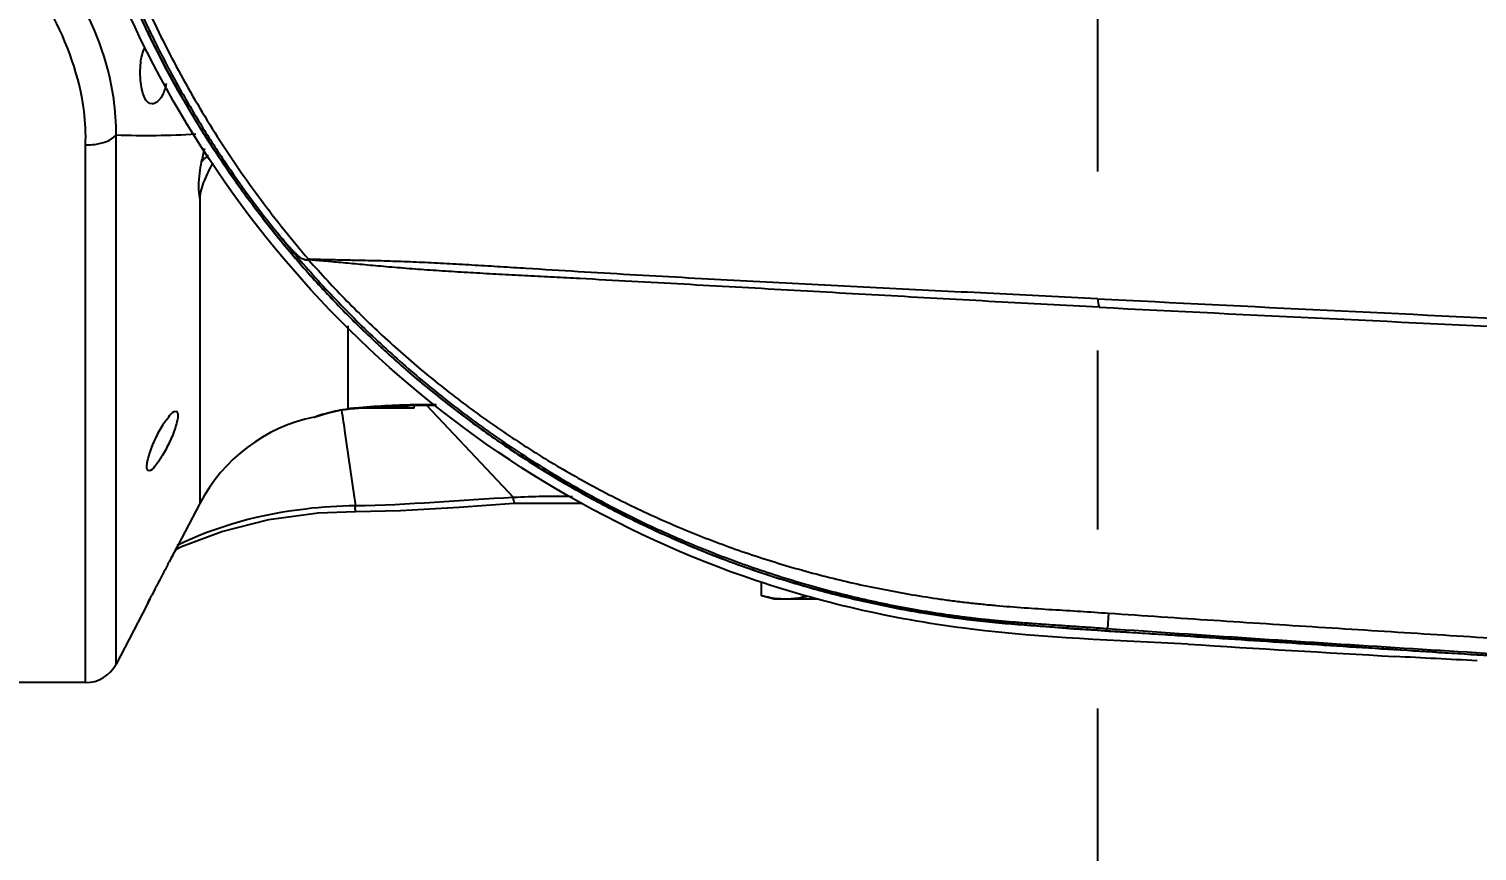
# Model space of a CAD drawing. Header units: millimetres. Extents: x 5828 to 6704, y 123 to 421.
# Drawn here: x 6524.809 to 6527.844, y 364.178 to 365.9 of the extents above; entities that cross this region are included whole.
import ezdxf

# ---------------------------------------------------------------- set-up
doc = ezdxf.new("R2010")
doc.units = ezdxf.units.MM
doc.linetypes.add('CENTER', pattern=[0.6, 0.375, -0.075, 0.075, -0.075])
for name, color, linetype in [('中心线', 7, 'Continuous'), ('外形图', 7, 'Continuous'), ('尺寸标注', 7, 'Continuous'), ('运动范围', 7, 'Continuous')]:
    doc.layers.add(name, color=color, linetype=linetype)
doc.styles.add('微软雅黑', font='msyh.ttc', dxfattribs={"height": 1.5})
doc.dimstyles.new('尺寸标注_1_20比例', dxfattribs={"dimtxt": 1.5, "dimasz": 1.25, "dimexe": 0.5, "dimexo": 0.4, "dimgap": 0.5, "dimtad": 1, "dimdec": 1, "dimlfac": 20, "dimdsep": 46, "dimtxsty": '微软雅黑', "dimcen": 0.09, "dimadec": 0, "dimazin": 0, "dimtp": 0.01, "dimtm": 0.01, "dimtfac": 1, "dimtdec": 1, "dimtofl": 0, "dimtmove": 0, "dimatfit": 3, "dimfxl": 1, "dimtolj": 1, "dimarcsym": 0})

# ---------------------------------------------------------------- blocks, each defined once
blk = doc.blocks.new('*D1144')
at = {"layer": 'Defpoints', "color": 0}
for p in [(6557.7962, 395.6702), (6487.6476, 286.2413), (6537.9972, 286.2413)]:
    blk.add_point(p, dxfattribs=at)
at = {"layer": '尺寸标注', "color": 0, "lineweight": -2}
for p, q in [((6557.3962, 395.6702), (6487.1476, 395.6702)), ((6487.6476, 394.4202), (6487.6476, 287.4913)), ((6537.5972, 286.2413), (6487.1476, 286.2413))]:
    blk.add_line(p, q, dxfattribs=at)
at = {"layer": '尺寸标注', "color": 0}
for points in [[(6487.856, 394.4202), (6487.4393, 394.4202), (6487.6476, 395.6702)], [(6487.4393, 287.4913), (6487.856, 287.4913), (6487.6476, 286.2413)]]:
    blk.add_solid(points, dxfattribs=at)
at = {"layer": '尺寸标注', "color": 0, "insert": (6486.376, 340.9558), "char_height": 1.5, "attachment_point": 5, "rotation": 90, "style": '微软雅黑'}
blk.add_mtext('\\A1;\\A1;{\\fAlibaba PuHuiTi 3.0 55 Regular|b0|i0|c134|p18;2188.6}', dxfattribs=at)

msp = doc.modelspace()

# ---------------------------------------------------------------- linework, layer by layer
at = {"layer": '中心线', "linetype": 'CENTER', "ltscale": 5}
msp.add_line((6527.0483, 370.4759), (6527.0483, 363.2346), dxfattribs=at)
at = {"layer": '外形图', "linetype": 'ByBlock'}
for p, q in [((6524.9274, 364.5303), (6524.9274, 365.657)), ((6524.9915, 364.5692), (6524.9915, 365.6771)), ((6525.1671, 365.5441), (6525.1671, 364.9058)), ((6525.4774, 365.2779), (6525.4774, 365.104)), ((6525.5177, 365.1071), (6525.5755, 365.1105)), ((6525.6162, 365.1053), (6525.6162, 365.1115)), ((6525.6419, 365.112), (6525.8244, 364.9181)), ((6525.4068, 365.0867), (6525.4136, 365.0885)), ((6525.4136, 365.0885), (6525.4183, 365.0902)), ((6525.4136, 365.0885), (6525.414, 365.0887)), ((6525.414, 365.0887), (6525.4212, 365.092)), ((6525.4179, 365.09), (6525.434, 365.0949)), ((6525.4238, 365.0918), (6525.4343, 365.095)), ((6525.434, 365.0949), (6525.4612, 365.101)), ((6525.4349, 365.0952), (6525.4484, 365.0982)), ((6525.4612, 365.101), (6525.4824, 365.1039)), ((6525.4774, 365.104), (6525.4823, 365.1039)), ((6525.4823, 365.1039), (6525.5177, 365.1071)), ((6525.4823, 365.1039), (6525.4824, 365.1039)), ((6525.4913, 365.1053), (6525.4935, 365.1055)), ((6525.6162, 365.1053), (6525.4975, 365.1053)), ((6525.1671, 364.9058), (6525.1212, 364.8178)), ((6525.8261, 364.906), (6525.969, 364.9062)), ((6525.1174, 364.8107), (6525.1137, 364.8039)), ((6525.1138, 364.8039), (6525.1173, 364.8105)), ((6525.1165, 364.809), (6525.1286, 364.8154)), ((6525.1173, 364.8105), (6525.1201, 364.8157)), ((6525.12, 364.8155), (6525.1174, 364.8107)), ((6525.1209, 364.8171), (6525.12, 364.8155)), ((6525.1201, 364.8157), (6525.1208, 364.817)), ((6525.1208, 364.817), (6525.1212, 364.8178)), ((6525.1212, 364.8178), (6525.1209, 364.8171)), ((6525.1, 364.778), (6525.1028, 364.7832)), ((6525.1102, 364.7972), (6525.1138, 364.8039)), ((6525.0735, 364.7271), (6525.0764, 364.7326)), ((6526.3441, 364.7125), (6526.3441, 364.7414)), ((6525.056, 364.6928), (6524.9915, 364.5692)), ((6525.056, 364.6928), (6525.0571, 364.695)), ((6525.0597, 364.7001), (6525.0571, 364.6949)), ((6525.0571, 364.695), (6525.0596, 364.7)), ((6525.0596, 364.7), (6525.063, 364.7066)), ((6525.063, 364.7066), (6525.0597, 364.7001)), ((6525.063, 364.7066), (6525.0665, 364.7135)), ((6526.3712, 364.7053), (6526.3441, 364.7125)), ((6526.4635, 364.7053), (6526.3712, 364.7053)), ((6527.0716, 364.6759), (6527.0693, 364.6438)), ((6524.9274, 364.5303), (6524.3212, 364.5303))]:
    msp.add_line(p, q, dxfattribs=at)
for points in [[(6525.5755, 365.1105), (6525.6386, 365.112), (6525.6632, 365.1117)], [(6525.6161, 365.1115), (6525.6399, 365.1121), (6525.6632, 365.1117)], [(6525.493, 364.8892), (6525.5873, 364.8913), (6525.7099, 364.8983), (6525.8261, 364.906)], [(6525.1286, 364.8154), (6525.2132, 364.8472), (6525.3119, 364.872), (6525.4151, 364.8859), (6525.493, 364.8892)]]:
    msp.add_lwpolyline(points, dxfattribs=at)
for centre, radius, start, end in [((6526.4973, 365.3279), 1.3592, 166.3301, 167.5657), ((6525.3056, 365.4987), 0.1824, 131.5398, 138.0556), ((6528.8871, 365.7034), 1.8754, 191.3377, 191.8945), ((6536.9035, 557.8189), 192.7363, 267.069018, 267.355594), ((6536.854, 559.6564), 194.5866, 267.112602, 267.397409), ((6525.6468, 363.4448), 1.6678, 91.0639, 95.2731), ((6525.6462, 363.4678), 1.6448, 89.4283, 91.0572), ((6525.4774, 364.7439), 0.35, 101.6369, 152.4472), ((6525.518, 364.7913), 0.3156, 108.6743, 109.4242), ((6525.5171, 364.7935), 0.3132, 107.0609, 108.6593), ((6525.648, 363.4289), 1.6837, 95.6637, 95.8142), ((6525.649, 363.4181), 1.6946, 95.3425, 95.6636), ((6530.1571, 362.1118), 5.7169, 152.2009, 152.4579), ((6530.0483, 362.1691), 5.5939, 151.9778, 152.1396), ((6530.2875, 362.0438), 5.864, 152.4583, 152.70749), ((6530.4376, 361.9665), 6.0328, 152.76715, 152.91312), ((6526.382, 364.9473), 0.2431, 282.7558, 284.0861), ((6524.9274, 364.6026), 0.0723, 270, 332.4472), ((6525.5963, 323.0788), 41.5581, 86.89947, 87.13742)]:
    msp.add_arc(centre, radius, start, end, dxfattribs=at)
for points, knots in [([(6537.2932, 369.4237), (6537.0074, 369.4207), (6536.4358, 369.414), (6535.5783, 369.4017), (6534.7209, 369.3866), (6533.8636, 369.3683), (6533.1492, 369.3503), (6532.5777, 369.3339), (6532.1492, 369.3206), (6531.7206, 369.3063), (6531.2922, 369.2909), (6530.8637, 369.2744), (6530.4353, 369.2567), (6530.0069, 369.2378), (6529.5787, 369.2176), (6529.2218, 369.1997), (6528.9364, 369.1847), (6528.7223, 369.1731), (6528.5082, 369.1611), (6528.2942, 369.1488), (6528.0802, 369.1362), (6527.9019, 369.1253), (6527.7592, 369.1164), (6527.6522, 369.1097), (6527.5453, 369.1029), (6527.4383, 369.0959), (6527.3313, 369.0889), (6527.2422, 369.083), (6527.1709, 369.0782), (6527.1174, 369.0746), (6527.0729, 369.0715), (6527.0372, 369.069), (6527.0105, 369.0672), (6526.9838, 369.0654), (6526.957, 369.0636), (6526.9303, 369.0618), (6526.8946, 369.0592), (6526.8501, 369.0557), (6526.8057, 369.0513), (6526.7702, 369.0472), (6526.7348, 369.0425), (6526.6906, 369.0358), (6526.6378, 369.0265), (6526.5677, 369.0124), (6526.4808, 368.9917), (6526.3779, 368.9618), (6526.2765, 368.9269), (6526.1769, 368.8871), (6526.0794, 368.8425), (6525.9841, 368.7933), (6525.8913, 368.7395), (6525.8013, 368.6813), (6525.7142, 368.6187), (6525.6302, 368.552), (6525.5496, 368.4813), (6525.4725, 368.4068), (6525.3991, 368.3287), (6525.3295, 368.247), (6525.2641, 368.1621), (6525.2028, 368.0742), (6525.1458, 367.9833), (6525.0933, 367.8898), (6525.0454, 367.7939), (6525.0022, 367.6957), (6524.9639, 367.5955), (6524.9305, 367.4936), (6524.9021, 367.3903), (6524.8709, 367.2508), (6524.8498, 367.1092), (6524.8391, 366.9666), (6524.8353, 366.8237), (6524.8437, 366.645), (6524.8694, 366.468), (6524.9001, 366.3284), (6524.9282, 366.2249), (6524.9612, 366.1228), (6524.9991, 366.0226), (6525.0419, 365.9242), (6525.0894, 365.8281), (6525.1416, 365.7344), (6525.1982, 365.6433), (6525.2591, 365.5551), (6525.3243, 365.47), (6525.3935, 365.3881), (6525.4666, 365.3096), (6525.5435, 365.2348), (6525.6239, 365.1639), (6525.7076, 365.0969), (6525.7944, 365.034), (6525.8843, 364.9754), (6525.9768, 364.9213), (6526.0719, 364.8717), (6526.1692, 364.8267), (6526.2687, 364.7866), (6526.3699, 364.7513), (6526.4728, 364.721), (6526.577, 364.6957), (6526.6823, 364.6755), (6526.7707, 364.6628), (6526.8418, 364.6556), (6526.8863, 364.6519), (6526.922, 364.6493), (6526.9487, 364.6475), (6526.9755, 364.6457), (6527.0111, 364.6433), (6527.0557, 364.6402), (6527.1091, 364.6366), (6527.1626, 364.6329), (6527.2339, 364.6281), (6527.323, 364.6222), (6527.43, 364.6152), (6527.537, 364.6082), (6527.6439, 364.6014), (6527.7509, 364.5946), (6527.8936, 364.5857), (6528.0719, 364.5749), (6528.2859, 364.5622), (6528.4999, 364.5499), (6528.714, 364.5379), (6528.928, 364.5263), (6529.2135, 364.5113), (6529.5703, 364.4934), (6529.9986, 364.4732), (6530.427, 364.4542), (6530.8554, 364.4365), (6531.2838, 364.4199), (6531.7123, 364.4045), (6532.1409, 364.3902), (6532.5694, 364.3769), (6533.1409, 364.3605), (6533.8553, 364.3424), (6534.7126, 364.3241), (6535.57, 364.309), (6536.4274, 364.2966), (6536.9991, 364.29), (6537.2849, 364.287)], [0, 0, 0, 0, 0.031251, 0.062501, 0.093752, 0.125002, 0.156253, 0.171878, 0.187503, 0.203128, 0.218754, 0.234379, 0.250004, 0.265629, 0.281255, 0.29688, 0.304692, 0.312505, 0.320318, 0.32813, 0.335943, 0.343756, 0.347662, 0.351568, 0.355475, 0.359381, 0.363287, 0.367194, 0.369147, 0.3711, 0.373053, 0.37403, 0.375006, 0.375983, 0.376959, 0.377936, 0.378912, 0.380866, 0.382819, 0.383795, 0.384772, 0.386725, 0.388678, 0.390631, 0.394537, 0.398443, 0.402349, 0.406256, 0.410162, 0.414068, 0.417974, 0.42188, 0.425786, 0.429693, 0.433599, 0.437505, 0.441411, 0.445317, 0.449224, 0.45313, 0.457036, 0.460942, 0.464848, 0.468754, 0.472661, 0.476567, 0.480473, 0.484379, 0.492189, 0.496095, 0.500002, 0.507812, 0.515622, 0.519528, 0.523434, 0.52734, 0.531246, 0.535153, 0.539059, 0.542965, 0.546871, 0.550777, 0.554683, 0.55859, 0.562496, 0.566402, 0.570308, 0.574214, 0.57812, 0.582027, 0.585933, 0.589839, 0.593745, 0.597651, 0.601557, 0.605463, 0.609369, 0.613275, 0.617181, 0.619134, 0.621088, 0.622064, 0.623041, 0.624017, 0.624994, 0.626947, 0.6289, 0.630853, 0.632806, 0.636713, 0.640619, 0.644525, 0.648432, 0.652338, 0.656244, 0.664057, 0.67187, 0.679682, 0.687495, 0.695308, 0.70312, 0.718745, 0.734371, 0.749996, 0.765621, 0.781246, 0.796872, 0.812497, 0.828122, 0.843747, 0.874998, 0.906248, 0.937499, 0.968749, 1, 1, 1, 1]), ([(6536.2603, 364.2992), (6535.7358, 364.3064), (6534.6869, 364.3234), (6533.1138, 364.3595), (6531.8032, 364.4001), (6530.7549, 364.4401), (6529.9689, 364.474), (6529.183, 364.5122), (6528.3975, 364.5553), (6527.743, 364.5937), (6527.2197, 364.6304), (6526.8268, 364.6498), (6526.4374, 364.7181), (6525.9472, 364.9084), (6525.408, 365.3031), (6524.9696, 365.9729), (6524.7919, 366.7539), (6524.8988, 367.5478), (6525.276, 368.2549), (6525.8761, 368.7837), (6526.5012, 369.0271), (6527.0244, 369.0704), (6527.4169, 369.0933), (6527.8095, 369.1203), (6528.333, 369.1514), (6528.9877, 369.1881), (6529.7734, 369.2274), (6530.5594, 369.2624), (6531.6076, 369.3037), (6532.9182, 369.3457), (6534.4913, 369.3833), (6535.5402, 369.4011), (6536.0646, 369.4086)], [0, 0, 0, 0, 0.062547, 0.125094, 0.187642, 0.218915, 0.250189, 0.281463, 0.312736, 0.34401, 0.359646, 0.375288, 0.390909, 0.40654, 0.437679, 0.468836, 0.500009, 0.531187, 0.562362, 0.593532, 0.624708, 0.640342, 0.655997, 0.671626, 0.687262, 0.718537, 0.749811, 0.781085, 0.812358, 0.874905, 0.937453, 1, 1, 1, 1]), ([(6527.2387, 364.6109), (6527.0871, 364.6189), (6526.7808, 364.6284), (6526.1795, 364.7608), (6525.4988, 365.1629), (6524.9478, 365.9289), (6524.8177, 366.549), (6524.8177, 366.8553)], [0, 0, 0, 0, 0.124038, 0.249693, 0.499705, 0.749819, 1, 1, 1, 1]), ([(6524.8418, 366.8553), (6524.8418, 366.7931), (6524.8472, 366.6687), (6524.8709, 366.4834), (6524.9101, 366.3007), (6524.9556, 366.1517), (6524.9994, 366.0352), (6525.0359, 365.9493), (6525.0761, 365.865), (6525.1198, 365.7825), (6525.1669, 365.7019), (6525.2343, 365.5971), (6525.2899, 365.5217), (6525.329, 365.4732)], [0, 0, 0, 0, 0.124906, 0.249824, 0.374792, 0.499779, 0.562283, 0.624771, 0.687246, 0.749725, 0.812232, 0.874783, 1, 1, 1, 1]), ([(6524.8762, 366.5704), (6524.8797, 366.5439), (6524.8876, 366.4911), (6524.9074, 366.3861), (6524.9393, 366.2563), (6524.9806, 366.1292), (6525.0191, 366.0295), (6525.0508, 365.9559), (6525.0851, 365.8834), (6525.1343, 365.7886), (6525.1885, 365.6964), (6525.2476, 365.6074), (6525.2943, 365.5423), (6525.3432, 365.4788), (6525.3772, 365.4376), (6525.3946, 365.4173)], [0, 0, 0, 0, 0.062504, 0.125008, 0.249995, 0.374981, 0.437485, 0.499989, 0.562493, 0.624997, 0.749985, 0.812489, 0.874993, 0.937497, 1, 1, 1, 1]), ([(6524.9915, 365.6771), (6524.992, 365.7027), (6524.9846, 365.8085), (6524.9451, 365.9102), (6524.9056, 365.9798)], [0, 0, 0, 0, 0.242633, 1, 1, 1, 1]), ([(6524.9274, 365.657), (6524.9284, 365.6804), (6524.9235, 365.7773), (6524.8894, 365.871), (6524.8545, 365.9353)], [0, 0, 0, 0, 0.242422, 1, 1, 1, 1]), ([(6525.0669, 365.7428), (6525.0605, 365.7428), (6525.051, 365.7535), (6525.0461, 365.7701), (6525.0417, 365.7952), (6525.0419, 365.8255), (6525.0462, 365.8505), (6525.0519, 365.8594)], [0, 0, 0, 0, 0.152085, 0.273684, 0.423491, 0.749621, 1, 1, 1, 1]), ([(6525.0966, 365.7858), (6525.096, 365.7822), (6525.0931, 365.7699), (6525.0877, 365.7579), (6525.0818, 365.7511)], [0, 0, 0, 0, 0.291467, 1, 1, 1, 1]), ([(6525.0818, 365.7511), (6525.0806, 365.7499), (6525.0766, 365.7458), (6525.071, 365.7428), (6525.0669, 365.7428)], [0, 0, 0, 0, 0.297255, 1, 1, 1, 1]), ([(6524.9274, 365.657), (6524.9338, 365.6569), (6524.9563, 365.658), (6524.9803, 365.6654), (6524.9915, 365.6771)], [0, 0, 0, 0, 0.286167, 1, 1, 1, 1]), ([(6525.17, 365.6206), (6525.1683, 365.6132), (6525.1641, 365.5879), (6525.1631, 365.5616), (6525.1671, 365.5441)], [0, 0, 0, 0, 0.297781, 1, 1, 1, 1]), ([(6525.194, 365.6194), (6525.1874, 365.6071), (6525.1754, 365.5834), (6525.1671, 365.557), (6525.1671, 365.5441)], [0, 0, 0, 0, 0.518319, 1, 1, 1, 1]), ([(6525.329, 365.4732), (6525.355, 365.4408), (6525.4089, 365.3776), (6525.4949, 365.2876), (6525.5859, 365.2025), (6525.6815, 365.1226), (6525.7815, 365.0484), (6525.8855, 364.9799), (6525.9932, 364.9173), (6526.1043, 364.8609), (6526.2184, 364.8109), (6526.3156, 364.7747), (6526.3946, 364.749), (6526.4543, 364.7314), (6526.5145, 364.7155), (6526.5751, 364.7014), (6526.6361, 364.6889), (6526.6872, 364.68), (6526.7282, 364.6737), (6526.7591, 364.6694), (6526.79, 364.6656), (6526.8209, 364.6622), (6526.8519, 364.6593), (6526.8829, 364.6568), (6526.914, 364.6544), (6526.945, 364.6523), (6526.9761, 364.6502), (6527.0071, 364.6481), (6527.0382, 364.646), (6527.0589, 364.6445), (6527.0692, 364.6438)], [0, 0, 0, 0, 0.062498, 0.124996, 0.187493, 0.249991, 0.312489, 0.374987, 0.437485, 0.499983, 0.56248, 0.624978, 0.65623, 0.687481, 0.718733, 0.749985, 0.781237, 0.812488, 0.828114, 0.843741, 0.859367, 0.874993, 0.890619, 0.906246, 0.921872, 0.937497, 0.953123, 0.968749, 0.984374, 1, 1, 1, 1]), ([(6525.3951, 365.4163), (6525.3948, 365.4163), (6525.3943, 365.4163), (6525.3935, 365.4161), (6525.3928, 365.4159), (6525.3921, 365.4156), (6525.3913, 365.4155), (6525.3905, 365.4155), (6525.3897, 365.4155), (6525.3886, 365.4157), (6525.3871, 365.416), (6525.3847, 365.4168), (6525.3814, 365.4185), (6525.3774, 365.4212), (6525.3732, 365.4246), (6525.3689, 365.4285), (6525.3645, 365.4328), (6525.3601, 365.4374), (6525.3556, 365.4422), (6525.3512, 365.4472), (6525.3452, 365.454), (6525.3378, 365.4626), (6525.3319, 365.4696), (6525.329, 365.4731)], [0, 0, 0, 0, 0.009514, 0.01828, 0.026454, 0.034516, 0.042883, 0.051566, 0.060471, 0.069648, 0.089101, 0.110134, 0.157123, 0.210729, 0.270574, 0.335505, 0.404017, 0.474996, 0.547781, 0.62186, 0.696821, 0.848216, 1, 1, 1, 1]), ([(6527.0483, 365.3347), (6527.012, 365.3365), (6526.9394, 365.3401), (6526.7943, 365.3472), (6526.6491, 365.3543), (6526.504, 365.3616), (6526.3951, 365.3672), (6526.2863, 365.3729), (6526.1774, 365.3788), (6526.0686, 365.3849), (6525.9599, 365.3913), (6525.8695, 365.3968), (6525.7976, 365.4013), (6525.7441, 365.4046), (6525.6914, 365.4077), (6525.6398, 365.4104), (6525.5979, 365.4121), (6525.5655, 365.4132), (6525.5424, 365.4139), (6525.5202, 365.4144), (6525.5023, 365.4148), (6525.4886, 365.415), (6525.4756, 365.4153), (6525.4601, 365.4156), (6525.4423, 365.416), (6525.4281, 365.4163), (6525.4173, 365.4166), (6525.4108, 365.4168), (6525.4057, 365.4169), (6525.4019, 365.4171), (6525.3982, 365.4172), (6525.3958, 365.4172), (6525.3946, 365.4173)], [0, 0, 0, 0, 0.065831, 0.13166, 0.263307, 0.329126, 0.394946, 0.46077, 0.5266, 0.592429, 0.658221, 0.723851, 0.756499, 0.78891, 0.820906, 0.852205, 0.882388, 0.896891, 0.910898, 0.92433, 0.937122, 0.943263, 0.94923, 0.960644, 0.971382, 0.981488, 0.986319, 0.991012, 0.993308, 0.995569, 0.997804, 1, 1, 1, 1]), ([(6525.3951, 365.4163), (6525.4081, 365.4016), (6525.4345, 365.3723), (6525.4752, 365.3296), (6525.5171, 365.288), (6525.5601, 365.2475), (6525.6042, 365.2083), (6525.6645, 365.1576), (6525.7423, 365.0974), (6525.8396, 365.0304), (6525.9405, 364.9689), (6526.0446, 364.9131), (6526.1516, 364.8631), (6526.2613, 364.8192), (6526.3545, 364.7877), (6526.4301, 364.7655), (6526.4871, 364.7504), (6526.5446, 364.7369), (6526.5928, 364.7269), (6526.6314, 364.7196), (6526.6702, 364.7127), (6526.7091, 364.7067), (6526.7481, 364.7014), (6526.7774, 364.6978), (6526.8068, 364.6947), (6526.8459, 364.691), (6526.895, 364.6872), (6526.9539, 364.6834), (6527.0128, 364.6798), (6527.0521, 364.6772), (6527.0717, 364.6758)], [0, 0, 0, 0, 0.031252, 0.062505, 0.093757, 0.12501, 0.156262, 0.187514, 0.250011, 0.312509, 0.375007, 0.437503, 0.499999, 0.562494, 0.624988, 0.656238, 0.687489, 0.718739, 0.749989, 0.765614, 0.78124, 0.81249, 0.828116, 0.843742, 0.859368, 0.874994, 0.906246, 0.937497, 0.968749, 1, 1, 1, 1]), ([(6527.052, 365.3168), (6526.9794, 365.3206), (6526.8343, 365.3283), (6526.6528, 365.3385), (6526.5077, 365.3466), (6526.3989, 365.3527), (6526.29, 365.3588), (6526.1812, 365.3649), (6526.0723, 365.3709), (6525.9817, 365.3758), (6525.9092, 365.3797), (6525.8551, 365.3825), (6525.8012, 365.3853), (6525.7478, 365.3882), (6525.6952, 365.3913), (6525.6438, 365.3947), (6525.5942, 365.3985), (6525.5472, 365.4025), (6525.5035, 365.4065), (6525.4695, 365.4097), (6525.4444, 365.412), (6525.4298, 365.4133), (6525.4186, 365.4143), (6525.4119, 365.4149), (6525.4066, 365.4154), (6525.4027, 365.4157), (6525.3989, 365.416), (6525.3964, 365.4162), (6525.3951, 365.4163)], [0, 0, 0, 0, 0.13136, 0.262705, 0.328373, 0.394041, 0.459714, 0.525395, 0.591075, 0.656714, 0.689482, 0.722171, 0.754712, 0.786992, 0.818832, 0.849974, 0.88007, 0.908666, 0.935231, 0.959325, 0.970397, 0.980844, 0.985844, 0.990701, 0.993077, 0.995417, 0.997728, 1, 1, 1, 1]), ([(6525.0881, 365.0679), (6525.0929, 365.0758), (6525.1006, 365.0865), (6525.1116, 365.0991), (6525.1167, 365.0991)], [0, 0, 0, 0, 0.64402, 1, 1, 1, 1]), ([(6525.1167, 365.0991), (6525.1201, 365.0991), (6525.1221, 365.0886), (6525.1196, 365.0785), (6525.1145, 365.0591), (6525.1041, 365.0346), (6525.0938, 365.0148), (6525.0881, 365.0054)], [0, 0, 0, 0, 0.099501, 0.206575, 0.346054, 0.674007, 1, 1, 1, 1]), ([(6525.4068, 365.0867), (6525.4069, 365.0867), (6525.4089, 365.0878), (6525.4111, 365.0882), (6525.413, 365.0889)], [0, 0, 0, 0, 0.063086, 1, 1, 1, 1]), ([(6525.4252, 365.0929), (6525.4285, 365.094), (6525.4456, 365.0989), (6525.4632, 365.1023), (6525.4774, 365.104)], [0, 0, 0, 0, 0.193034, 1, 1, 1, 1]), ([(6525.4639, 365.1013), (6525.4664, 365.0852), (6525.4766, 365.0184), (6525.4858, 364.9515), (6525.4931, 364.9007)], [0, 0, 0, 0, 0.239906, 1, 1, 1, 1]), ([(6525.0602, 364.9741), (6525.0569, 364.9741), (6525.0552, 364.9846), (6525.0575, 364.9946), (6525.0623, 365.0141), (6525.0723, 365.0386), (6525.0824, 365.0584), (6525.0881, 365.0679)], [0, 0, 0, 0, 0.09867, 0.205735, 0.345169, 0.673522, 1, 1, 1, 1]), ([(6525.0881, 365.0054), (6525.0834, 364.9975), (6525.0758, 364.987), (6525.0652, 364.9741), (6525.0602, 364.9741)], [0, 0, 0, 0, 0.64852, 1, 1, 1, 1]), ([(6525.4931, 364.9007), (6525.4583, 364.9004), (6525.3305, 364.8922), (6525.2033, 364.8589), (6525.1196, 364.8176)], [0, 0, 0, 0, 0.271573, 1, 1, 1, 1]), ([(6525.493, 364.8892), (6525.494, 364.8893), (6525.4919, 364.8953), (6525.4931, 364.8978), (6525.4931, 364.9007)], [0, 0, 0, 0, 0.25679, 1, 1, 1, 1]), ([(6525.8261, 364.906), (6525.8272, 364.9061), (6525.8243, 364.9125), (6525.8249, 364.9151), (6525.8244, 364.9181)], [0, 0, 0, 0, 0.253603, 1, 1, 1, 1]), ([(6526.3946, 364.7053), (6526.3904, 364.7053), (6526.3734, 364.7059), (6526.3565, 364.7092), (6526.3441, 364.7125)], [0, 0, 0, 0, 0.247971, 1, 1, 1, 1]), ([(6526.4357, 364.7102), (6526.4323, 364.7094), (6526.4188, 364.7066), (6526.405, 364.7053), (6526.3946, 364.7053)], [0, 0, 0, 0, 0.252323, 1, 1, 1, 1]), ([(6527.0717, 364.6758), (6527.1085, 364.6734), (6527.1819, 364.6684), (6527.2921, 364.6611), (6527.4023, 364.6539), (6527.5492, 364.6444), (6527.7329, 364.6327), (6527.9533, 364.6191), (6528.1737, 364.606), (6528.3942, 364.5931), (6528.6147, 364.5807), (6528.9087, 364.5646), (6529.2763, 364.5454), (6529.8645, 364.5165), (6530.3057, 364.4968), (6530.5999, 364.4846)], [0, 0, 0, 0, 0.03125, 0.0625, 0.09375, 0.125, 0.1875, 0.25, 0.3125, 0.375, 0.4375, 0.5, 0.625, 0.75, 1, 1, 1, 1]), ([(6527.0692, 364.6438), (6527.1698, 364.6369), (6527.371, 364.6233), (6527.6728, 364.6039), (6527.9747, 364.5852), (6528.2766, 364.5672), (6528.5785, 364.5499), (6528.8805, 364.5333), (6529.1826, 364.5174), (6529.4846, 364.5022), (6529.7867, 364.4876), (6530.1896, 364.469), (6530.6932, 364.4474), (6531.2976, 364.4237), (6531.9021, 364.4023), (6532.5067, 364.3831), (6533.1114, 364.3658), (6533.7161, 364.3505), (6534.3208, 364.3368), (6534.8248, 364.3268), (6535.228, 364.3196), (6535.5304, 364.3145), (6535.8328, 364.3098), (6536.0848, 364.3062), (6536.2864, 364.3034), (6536.4376, 364.3013), (6536.5887, 364.2991), (6536.6893, 364.2975), (6536.7397, 364.2967)], [0, 0, 0, 0, 0.031251, 0.062503, 0.093754, 0.125005, 0.156256, 0.187508, 0.218759, 0.25001, 0.281262, 0.312513, 0.375015, 0.437518, 0.50002, 0.562523, 0.625025, 0.687528, 0.75003, 0.812533, 0.843784, 0.875035, 0.906286, 0.937537, 0.953163, 0.968787, 0.984404, 1, 1, 1, 1])]:
    msp.add_open_spline(points, degree=3, knots=knots, dxfattribs=at)
for points in [[(6525.1589, 365.6793), (6525.1032, 365.6759), (6525.0473, 365.6753), (6524.9915, 365.6771)], [(6525.5662, 365.1099), (6525.5828, 365.1081), (6525.5995, 365.1067), (6525.6162, 365.106)], [(6525.5192, 365.1071), (6525.5125, 365.1061), (6525.5058, 365.1055), (6525.499, 365.1053)], [(6525.8244, 364.9181), (6525.7139, 364.9132), (6525.6037, 364.9017), (6525.4931, 364.9007)], [(6525.9483, 364.9199), (6525.907, 364.921), (6525.8657, 364.92), (6525.8244, 364.9181)], [(6527.2387, 364.6109), (6527.383, 364.6017), (6527.5274, 364.5936), (6527.6718, 364.5851)]]:
    msp.add_open_spline(points, degree=3, dxfattribs=at)
at = {"layer": '运动范围'}
msp.add_arc((6557.7962, 336.8553), 58.815, 350, 225, dxfattribs=at)

# ---------------------------------------------------------------- dimensions: what is measured, and where the dimension line sits
at = {"layer": '尺寸标注'}
dim = msp.add_linear_dim(base=(6487.6476, 286.2413), p1=(6557.7962, 395.6702), p2=(6537.9972, 286.2413), angle=90, text='\\A1;{\\fAlibaba PuHuiTi 3.0 55 Regular|b0|i0|c134|p18;2188.6}', dimstyle='尺寸标注_1_20比例', dxfattribs=at)
dim.commit()
dim.dimension.update_dxf_attribs({"geometry": '*D1144', "text_midpoint": (6487.6476, 340.9558), "dimtype": 160})

doc.saveas('drawing.dxf')
